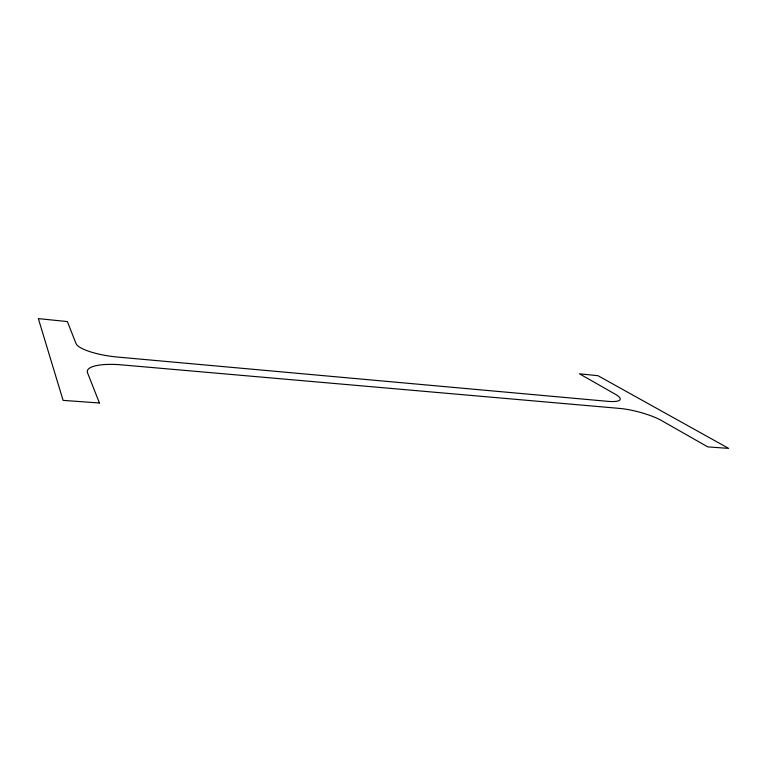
<?xml version="1.0" encoding="UTF-8"?>
<svg xmlns="http://www.w3.org/2000/svg" width="767" height="767" viewBox="0 0 767 767"><rect width="100%" height="100%" fill="white"/><g stroke="black" fill="none" stroke-linecap="round" stroke-linejoin="round"><path stroke-width="1.15" d="M99.422 402.991L63.095 400.374L38.35 318.612L67.362 321.574L76 343.491A36.749 9.214 7.8 0 0 117.639 357.067L607.416 401.304A29.453 6.241 14.1 0 0 615.278 394.209L579.468 373.807L597.982 375.696L728.65 448.388L707.759 446.883L661.7 420.652A31.821 7.085 14.8 0 0 619.525 408.408L121.522 364.862A39.798 10.939 7.7 0 0 87.543 372.829L99.422 402.991"/></g></svg>
